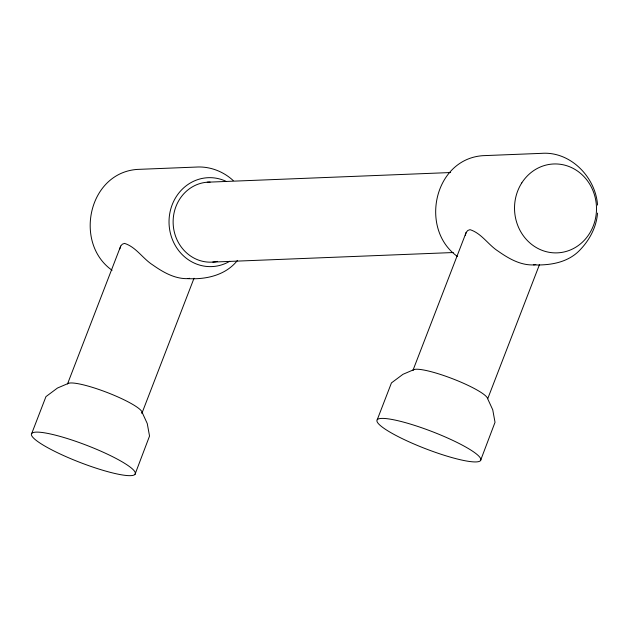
<?xml version="1.0" encoding="UTF-8"?>
<svg xmlns="http://www.w3.org/2000/svg" width="629" height="629" viewBox="0 0 629 629"><rect width="100%" height="100%" fill="white"/><g stroke="black" fill="none" stroke-linecap="round" stroke-linejoin="round"><path stroke-width="0.94" d="M597.526 213.105C596.441 227.769 588.893 241.269 578.531 251.435C566.572 262.891 549.518 265.462 533.604 264.911C520.545 265.422 508.688 258.574 498.341 251.301C488.308 244.98 481.547 233.257 470.012 229.664L467.795 230.481L466.199 232.368L413.017 370.198A40.036 6.605 21.1 0 1 451.536 378.344A40.036 6.605 21.1 0 1 487.593 398.582L492.743 409.809L495.023 422.318L480.517 460.593A55.604 9.176 21.1 0 1 397.921 436.479A55.604 9.176 21.1 0 1 408.182 423.427A55.604 9.176 21.1 0 1 480.517 460.593M119.769 249.013L120.705 246.096L122.301 244.209L124.518 243.384C136.053 246.985 142.822 258.7 152.855 265.029C163.202 272.294 175.059 279.142 188.118 278.631C206.131 279.653 225.803 275.219 237.471 260.406M465.263 235.285L466.199 232.368M31.741 433.467L45.956 396.624L57.475 388.03L68.647 383.258M120.705 246.096L67.523 383.926A40.036 6.605 21.1 0 1 108.974 393.204A40.036 6.605 21.1 0 1 141.895 413.339L194.023 278.246M135.031 474.313A55.604 9.176 21.1 0 0 62.696 437.147A55.604 9.176 21.1 0 0 52.435 450.207A55.604 9.176 21.1 0 0 135.031 474.313L149.537 436.046L147.249 423.529L142.099 412.309M377.235 419.74L391.45 382.904L402.969 374.302L414.141 369.53M487.734 398.7L539.509 264.518M188.118 278.631L189.62 278.309M533.604 264.911L535.861 264.416M207.224 182.206L450.639 172.535M212.806 262.081L453.281 252.528M457.566 256.553C419.087 229.506 433.751 159.184 482.75 155.685L541.483 153.358C570.393 151.07 595.639 177.158 597.55 205.078M233.257 180.609C223.279 171.332 209.646 166.142 195.996 167.078L137.264 169.413C88.257 172.904 73.601 243.234 112.072 270.281M217.587 261.373A40.036 36.891 87.7 0 1 173.313 225.953A40.036 36.891 87.7 0 1 210.125 182.111M229.75 261.271A44.486 40.987 87.7 0 1 169.083 224.223A44.486 40.987 87.7 0 1 225.811 181.207M521.795 182.882A44.486 40.987 87.7 0 0 552.176 252.724A44.486 40.987 87.7 0 0 592.557 189.643A44.486 40.987 87.7 0 0 521.795 182.882"/></g></svg>
